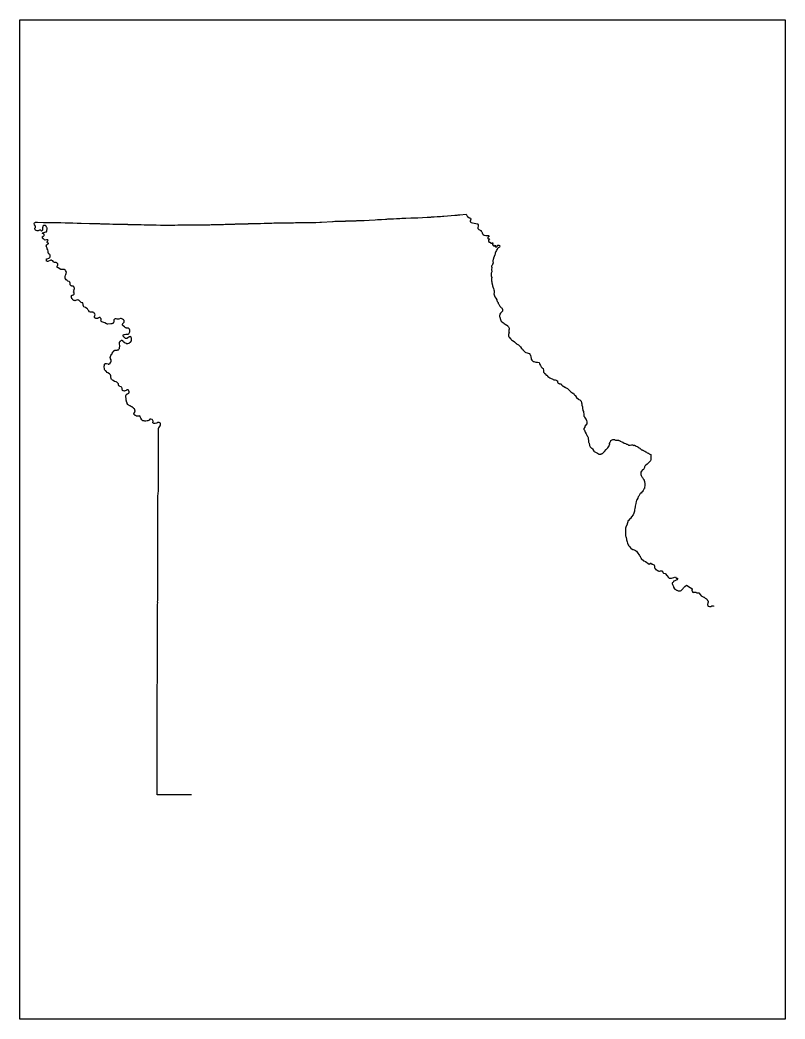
# Model space of a CAD drawing. Extents: x 0.1 to 8.3, y 0.1 to 10.8.
import ezdxf

# ---------------------------------------------------------------- set-up
doc = ezdxf.new("R2010")
doc.units = 0
doc.header["$MEASUREMENT"] = 0
doc.layers.add('STATE', color=7, linetype='CONTINUOUS')

# ---------------------------------------------------------------- blocks, each defined once
blk = doc.blocks.new('BLOCK_2')
at = {"layer": 'STATE'}
blk.add_lwpolyline([(0.093, 0.099), (0.093, 10.83), (8.312, 10.83), (8.312, 0.099), (0.093, 0.099)], dxfattribs=at)
at = {"layer": 'STATE', "color": 2}
for points in [[(0.26, 8.66), (0.28, 8.66), (0.347, 8.656), (0.387, 8.656), (0.397, 8.656), (0.4, 8.656), (0.403, 8.656), (0.437, 8.656), (0.477, 8.653), (0.5, 8.653), (0.51, 8.653), (0.523, 8.653), (0.533, 8.653), (0.577, 8.65), (0.597, 8.65), (0.643, 8.65), (0.66, 8.65), (0.707, 8.646), (0.727, 8.646), (0.75, 8.646), (0.84, 8.643), (0.847, 8.643), (0.873, 8.643), (0.883, 8.643), (0.887, 8.643), (0.893, 8.643), (0.903, 8.643), (0.946, 8.643), (0.96, 8.64), (0.97, 8.64), (0.996, 8.64), (1.006, 8.64), (1.01, 8.64), (1.013, 8.64), (1.023, 8.64), (1.043, 8.64), (1.056, 8.64), (1.09, 8.636), (1.1, 8.636), (1.106, 8.636), (1.11, 8.636), (1.146, 8.636), (1.156, 8.636), (1.173, 8.636), (1.186, 8.636), (1.233, 8.636), (1.25, 8.636), (1.253, 8.633), (1.34, 8.633), (1.343, 8.633), (1.353, 8.633), (1.363, 8.633), (1.366, 8.633), (1.396, 8.633), (1.426, 8.63), (1.46, 8.63), (1.463, 8.63), (1.483, 8.63), (1.49, 8.63), (1.493, 8.63), (1.5, 8.63), (1.556, 8.63), (1.603, 8.626), (1.61, 8.626), (1.656, 8.626), (1.66, 8.626), (1.663, 8.626), (1.666, 8.626), (1.67, 8.626), (1.723, 8.626), (1.743, 8.626), (1.753, 8.626), (1.756, 8.626), (1.79, 8.63), (1.82, 8.63), (1.836, 8.63), (1.873, 8.63), (1.886, 8.63), (1.896, 8.63), (1.91, 8.63), (1.926, 8.63), (1.946, 8.63), (1.953, 8.63), (2.003, 8.63), (2.013, 8.63), (2.016, 8.63), (2.02, 8.63), (2.023, 8.63), (2.133, 8.63), (2.146, 8.633), (2.18, 8.633), (2.19, 8.633), (2.243, 8.633), (2.266, 8.633), (2.28, 8.633), (2.296, 8.636), (2.31, 8.636), (2.323, 8.636), (2.353, 8.636), (2.356, 8.636), (2.383, 8.636), (2.396, 8.636), (2.4, 8.636), (2.41, 8.64), (2.45, 8.64), (2.466, 8.64), (2.49, 8.64), (2.493, 8.64), (2.526, 8.64), (2.543, 8.64), (2.546, 8.643), (2.57, 8.643), (2.573, 8.643), (2.576, 8.643), (2.583, 8.643), (2.593, 8.643), (2.6, 8.643), (2.636, 8.643), (2.653, 8.643), (2.66, 8.643), (2.663, 8.643), (2.67, 8.643), (2.673, 8.643), (2.676, 8.643), (2.716, 8.646), (2.743, 8.646), (2.779, 8.646), (2.783, 8.646), (2.786, 8.646), (2.789, 8.646), (2.793, 8.646), (2.799, 8.646), (2.819, 8.65), (2.823, 8.65), (2.826, 8.65), (2.829, 8.65), (2.833, 8.65), (2.839, 8.65), (2.869, 8.65), (2.893, 8.65), (2.896, 8.65), (2.923, 8.65), (2.999, 8.65), (3.033, 8.65), (3.053, 8.653), (3.066, 8.653), (3.129, 8.653), (3.186, 8.653), (3.196, 8.656), (3.273, 8.656), (3.316, 8.66), (3.326, 8.66), (3.333, 8.66), (3.449, 8.666), (3.456, 8.666), (3.476, 8.67), (3.479, 8.67), (3.493, 8.67), (3.496, 8.67), (3.539, 8.67), (3.556, 8.67), (3.566, 8.67), (3.583, 8.67), (3.586, 8.67), (3.589, 8.67), (3.593, 8.673), (3.619, 8.673), (3.626, 8.673), (3.706, 8.673), (3.713, 8.676), (3.719, 8.676), (3.726, 8.676), (3.756, 8.676), (3.786, 8.676), (3.789, 8.676), (3.843, 8.68), (3.909, 8.683), (3.933, 8.686), (3.976, 8.686), (4.019, 8.69), (4.023, 8.69), (4.033, 8.69), (4.046, 8.693), (4.056, 8.693), (4.086, 8.693), (4.106, 8.693), (4.139, 8.696), (4.173, 8.696), (4.196, 8.7), (4.233, 8.7), (4.239, 8.7), (4.293, 8.703), (4.303, 8.703), (4.326, 8.706), (4.343, 8.706), (4.349, 8.706), (4.369, 8.706), (4.466, 8.713), (4.469, 8.713), (4.479, 8.713), (4.496, 8.713), (4.499, 8.713), (4.503, 8.713), (4.506, 8.713), (4.513, 8.716), (4.543, 8.716), (4.576, 8.72), (4.609, 8.72), (4.632, 8.723), (4.636, 8.723), (4.639, 8.723), (4.646, 8.723), (4.726, 8.73), (4.766, 8.733), (4.776, 8.733), (4.789, 8.733), (4.802, 8.736), (4.809, 8.736), (4.819, 8.736), (4.886, 8.743), (4.896, 8.723), (4.899, 8.72), (4.906, 8.716), (4.922, 8.706), (4.932, 8.7), (4.936, 8.693), (4.936, 8.69), (4.929, 8.67), (4.929, 8.666), (4.932, 8.663), (4.932, 8.66), (4.936, 8.66), (4.942, 8.653), (4.956, 8.65), (4.972, 8.646), (4.992, 8.643), (5.006, 8.64), (5.009, 8.64), (5.012, 8.64), (5.012, 8.636), (5.016, 8.633), (5.016, 8.626), (5.016, 8.616), (5.012, 8.6), (5.012, 8.596), (5.012, 8.59), (5.016, 8.586), (5.019, 8.583), (5.022, 8.58), (5.029, 8.576), (5.036, 8.573), (5.039, 8.57), (5.046, 8.57), (5.049, 8.563), (5.056, 8.556), (5.059, 8.546), (5.059, 8.54), (5.062, 8.536), (5.062, 8.533), (5.069, 8.526), (5.079, 8.52), (5.082, 8.52), (5.096, 8.516), (5.106, 8.516), (5.116, 8.516), (5.119, 8.516), (5.122, 8.516), (5.126, 8.516), (5.129, 8.513), (5.129, 8.506), (5.129, 8.503), (5.129, 8.5), (5.126, 8.5), (5.119, 8.493), (5.119, 8.49), (5.119, 8.486), (5.119, 8.483), (5.122, 8.48), (5.129, 8.48), (5.132, 8.48), (5.136, 8.476), (5.132, 8.47), (5.126, 8.46), (5.126, 8.453), (5.129, 8.45), (5.129, 8.443), (5.132, 8.443), (5.136, 8.443), (5.142, 8.443), (5.149, 8.44), (5.149, 8.436), (5.152, 8.433), (5.156, 8.433), (5.162, 8.433), (5.166, 8.433), (5.169, 8.436), (5.172, 8.436), (5.172, 8.433), (5.172, 8.43), (5.169, 8.423), (5.169, 8.42), (5.176, 8.406), (5.179, 8.403), (5.182, 8.403), (5.186, 8.403), (5.192, 8.403), (5.199, 8.41), (5.199, 8.403), (5.199, 8.4), (5.199, 8.396), (5.202, 8.393), (5.212, 8.393), (5.216, 8.393), (5.216, 8.396), (5.219, 8.4), (5.226, 8.41), (5.229, 8.41), (5.232, 8.41), (5.236, 8.41), (5.246, 8.406), (5.249, 8.403), (5.252, 8.4), (5.249, 8.396), (5.246, 8.39), (5.242, 8.386), (5.236, 8.386), (5.229, 8.383), (5.222, 8.376), (5.222, 8.373), (5.222, 8.37), (5.219, 8.363), (5.216, 8.363), (5.212, 8.353), (5.206, 8.343), (5.202, 8.333), (5.199, 8.333), (5.199, 8.33), (5.199, 8.313), (5.196, 8.306), (5.179, 8.27), (5.179, 8.263), (5.176, 8.26), (5.176, 8.256), (5.176, 8.253), (5.172, 8.246), (5.172, 8.243), (5.172, 8.233), (5.176, 8.226), (5.176, 8.223), (5.176, 8.22), (5.169, 8.203), (5.169, 8.2), (5.166, 8.196), (5.162, 8.193), (5.159, 8.186), (5.159, 8.183), (5.159, 8.18), (5.162, 8.176), (5.162, 8.166), (5.159, 8.153), (5.159, 8.143), (5.162, 8.136), (5.162, 8.13), (5.162, 8.126), (5.162, 8.123), (5.159, 8.116), (5.156, 8.11), (5.156, 8.1), (5.156, 8.096), (5.156, 8.083), (5.162, 8.063), (5.159, 8.053), (5.159, 8.05), (5.159, 8.043), (5.159, 8.04), (5.159, 8.033), (5.159, 8.03), (5.159, 8.026), (5.159, 8.023), (5.159, 8.02), (5.162, 8.02), (5.162, 8.01), (5.162, 8.006), (5.166, 7.996), (5.166, 7.99), (5.169, 7.986), (5.169, 7.983), (5.169, 7.976), (5.172, 7.963), (5.179, 7.946), (5.182, 7.933), (5.186, 7.92), (5.189, 7.913), (5.186, 7.906), (5.182, 7.883), (5.186, 7.88), (5.186, 7.876), (5.192, 7.866), (5.192, 7.863), (5.196, 7.856), (5.206, 7.843), (5.216, 7.823), (5.216, 7.816), (5.219, 7.81), (5.219, 7.806), (5.222, 7.803), (5.226, 7.8), (5.229, 7.796), (5.232, 7.786), (5.239, 7.776), (5.242, 7.77), (5.249, 7.756), (5.252, 7.753), (5.256, 7.75), (5.256, 7.746), (5.262, 7.743), (5.266, 7.74), (5.269, 7.736), (5.269, 7.733), (5.272, 7.73), (5.272, 7.726), (5.276, 7.723), (5.276, 7.716), (5.276, 7.713), (5.276, 7.706), (5.276, 7.703), (5.272, 7.7), (5.266, 7.693), (5.256, 7.68), (5.249, 7.67), (5.246, 7.653), (5.246, 7.646), (5.249, 7.636), (5.256, 7.613), (5.259, 7.603), (5.259, 7.6), (5.262, 7.596), (5.266, 7.59), (5.269, 7.586), (5.286, 7.576), (5.296, 7.57), (5.306, 7.563), (5.322, 7.553), (5.329, 7.55), (5.332, 7.546), (5.342, 7.533), (5.349, 7.52), (5.349, 7.513), (5.349, 7.51), (5.349, 7.506), (5.346, 7.5), (5.346, 7.493), (5.346, 7.49), (5.346, 7.48), (5.349, 7.47), (5.346, 7.466), (5.346, 7.463), (5.342, 7.45), (5.342, 7.43), (5.346, 7.43), (5.346, 7.426), (5.352, 7.42), (5.359, 7.41), (5.362, 7.41), (5.362, 7.406), (5.366, 7.406), (5.369, 7.4), (5.372, 7.396), (5.386, 7.386), (5.389, 7.383), (5.392, 7.383), (5.406, 7.373), (5.419, 7.36), (5.422, 7.36), (5.422, 7.356), (5.426, 7.353), (5.436, 7.346), (5.449, 7.34), (5.456, 7.333), (5.469, 7.32), (5.476, 7.31), (5.479, 7.306), (5.489, 7.296), (5.492, 7.293), (5.496, 7.29), (5.496, 7.286), (5.499, 7.283), (5.512, 7.27), (5.519, 7.263), (5.529, 7.26), (5.566, 7.246), (5.569, 7.243), (5.572, 7.236), (5.579, 7.23), (5.579, 7.226), (5.582, 7.213), (5.586, 7.193), (5.586, 7.186), (5.592, 7.176), (5.599, 7.17), (5.606, 7.163), (5.609, 7.16), (5.612, 7.16), (5.636, 7.153), (5.649, 7.153), (5.652, 7.153), (5.669, 7.15), (5.676, 7.136), (5.686, 7.12), (5.692, 7.103), (5.699, 7.096), (5.702, 7.093), (5.712, 7.086), (5.716, 7.066), (5.716, 7.056), (5.719, 7.05), (5.719, 7.046), (5.726, 7.04), (5.726, 7.036), (5.729, 7.036), (5.729, 7.033), (5.732, 7.033), (5.736, 7.03), (5.746, 7.016), (5.749, 7.013), (5.752, 7.013), (5.756, 7.01), (5.759, 7.006), (5.762, 7.003), (5.776, 6.993), (5.786, 6.986), (5.799, 6.98), (5.812, 6.976), (5.819, 6.973), (5.822, 6.97), (5.829, 6.966), (5.832, 6.966), (5.842, 6.963), (5.852, 6.96), (5.859, 6.956), (5.862, 6.956), (5.862, 6.953), (5.866, 6.953), (5.866, 6.95), (5.866, 6.946), (5.869, 6.946), (5.869, 6.94), (5.869, 6.936), (5.872, 6.936), (5.876, 6.93), (5.882, 6.926), (5.886, 6.926), (5.889, 6.923), (5.892, 6.923), (5.896, 6.923), (5.902, 6.923), (5.906, 6.92), (5.909, 6.916), (5.909, 6.913), (5.912, 6.91), (5.919, 6.903), (5.919, 6.9), (5.922, 6.9), (5.929, 6.896), (5.932, 6.896), (5.946, 6.886), (5.949, 6.886), (5.959, 6.88), (5.976, 6.87), (5.982, 6.866), (5.982, 6.863), (6.006, 6.84), (6.012, 6.836), (6.032, 6.823), (6.039, 6.82), (6.042, 6.816), (6.042, 6.81), (6.052, 6.803), (6.062, 6.796), (6.062, 6.793), (6.072, 6.776), (6.092, 6.756), (6.096, 6.753), (6.106, 6.75), (6.112, 6.746), (6.116, 6.743), (6.122, 6.736), (6.126, 6.716), (6.129, 6.706), (6.129, 6.703), (6.129, 6.696), (6.129, 6.693), (6.132, 6.683), (6.136, 6.68), (6.136, 6.673), (6.136, 6.67), (6.136, 6.663), (6.136, 6.66), (6.136, 6.653), (6.139, 6.646), (6.139, 6.643), (6.139, 6.636), (6.146, 6.623), (6.146, 6.62), (6.149, 6.593), (6.149, 6.586), (6.152, 6.573), (6.156, 6.566), (6.159, 6.563), (6.166, 6.553), (6.172, 6.543), (6.176, 6.54), (6.176, 6.536), (6.179, 6.533), (6.179, 6.53), (6.182, 6.51), (6.182, 6.496), (6.182, 6.493), (6.162, 6.466), (6.162, 6.463), (6.162, 6.456), (6.149, 6.443), (6.149, 6.44), (6.149, 6.436), (6.152, 6.43), (6.156, 6.423), (6.166, 6.403), (6.176, 6.383), (6.179, 6.376), (6.182, 6.37), (6.182, 6.366), (6.186, 6.363), (6.186, 6.36), (6.189, 6.36), (6.189, 6.356), (6.192, 6.353), (6.196, 6.346), (6.196, 6.336), (6.199, 6.31), (6.199, 6.306), (6.199, 6.303), (6.199, 6.3), (6.202, 6.296), (6.206, 6.29), (6.209, 6.283), (6.212, 6.26), (6.216, 6.253), (6.219, 6.246), (6.222, 6.24), (6.229, 6.233), (6.236, 6.23), (6.246, 6.223), (6.249, 6.216), (6.259, 6.2), (6.262, 6.196), (6.299, 6.176), (6.309, 6.17), (6.312, 6.166), (6.316, 6.166), (6.322, 6.166), (6.332, 6.166), (6.336, 6.17), (6.339, 6.17), (6.346, 6.17), (6.346, 6.173), (6.355, 6.176), (6.359, 6.18), (6.372, 6.196), (6.389, 6.216), (6.399, 6.223), (6.409, 6.233), (6.422, 6.256), (6.425, 6.27), (6.429, 6.27), (6.429, 6.273), (6.425, 6.276), (6.425, 6.28), (6.425, 6.283), (6.425, 6.286), (6.429, 6.286), (6.429, 6.29), (6.432, 6.296), (6.439, 6.31), (6.442, 6.313), (6.449, 6.316), (6.462, 6.323), (6.475, 6.323), (6.479, 6.323), (6.482, 6.32), (6.492, 6.316), (6.495, 6.316), (6.509, 6.316), (6.515, 6.316), (6.522, 6.316), (6.525, 6.313), (6.529, 6.313), (6.539, 6.31), (6.542, 6.31), (6.542, 6.306), (6.559, 6.3), (6.565, 6.296), (6.569, 6.296), (6.585, 6.286), (6.602, 6.28), (6.602, 6.276), (6.605, 6.276), (6.609, 6.273), (6.612, 6.273), (6.615, 6.273), (6.622, 6.27), (6.632, 6.263), (6.635, 6.263), (6.645, 6.263), (6.649, 6.263), (6.662, 6.266), (6.669, 6.266), (6.672, 6.266), (6.679, 6.263), (6.685, 6.26), (6.692, 6.263), (6.695, 6.263), (6.702, 6.26), (6.712, 6.253), (6.725, 6.25), (6.729, 6.246), (6.732, 6.246), (6.735, 6.243), (6.745, 6.236), (6.745, 6.233), (6.752, 6.23), (6.752, 6.226), (6.759, 6.223), (6.765, 6.216), (6.769, 6.213), (6.772, 6.213), (6.775, 6.213), (6.779, 6.213), (6.782, 6.21), (6.785, 6.21), (6.792, 6.206), (6.795, 6.203), (6.802, 6.2), (6.805, 6.2), (6.815, 6.19), (6.822, 6.186), (6.829, 6.183), (6.832, 6.18), (6.842, 6.176), (6.845, 6.176), (6.852, 6.17), (6.859, 6.166), (6.869, 6.163), (6.872, 6.156), (6.872, 6.153), (6.872, 6.146), (6.872, 6.14), (6.869, 6.11), (6.865, 6.096), (6.859, 6.086), (6.832, 6.059), (6.812, 6.043), (6.805, 6.036), (6.802, 6.029), (6.802, 6.026), (6.802, 6.023), (6.799, 6.016), (6.792, 6.003), (6.782, 5.999), (6.769, 5.983), (6.762, 5.973), (6.762, 5.966), (6.762, 5.959), (6.762, 5.949), (6.765, 5.936), (6.775, 5.923), (6.779, 5.916), (6.782, 5.916), (6.789, 5.903), (6.792, 5.899), (6.795, 5.896), (6.795, 5.893), (6.799, 5.883), (6.802, 5.873), (6.805, 5.849), (6.805, 5.846), (6.805, 5.836), (6.805, 5.826), (6.802, 5.813), (6.802, 5.799), (6.799, 5.799), (6.799, 5.796), (6.792, 5.783), (6.789, 5.776), (6.782, 5.766), (6.775, 5.763), (6.775, 5.759), (6.772, 5.759), (6.765, 5.749), (6.762, 5.746), (6.759, 5.746), (6.755, 5.743), (6.742, 5.716), (6.739, 5.713), (6.735, 5.709), (6.735, 5.706), (6.729, 5.696), (6.729, 5.693), (6.719, 5.676), (6.715, 5.673), (6.712, 5.659), (6.709, 5.636), (6.705, 5.623), (6.702, 5.606), (6.702, 5.596), (6.702, 5.593), (6.699, 5.586), (6.695, 5.566), (6.695, 5.563), (6.695, 5.553), (6.692, 5.543), (6.692, 5.539), (6.689, 5.536), (6.689, 5.533), (6.682, 5.516), (6.662, 5.493), (6.652, 5.476), (6.645, 5.473), (6.629, 5.453), (6.625, 5.449), (6.625, 5.446), (6.622, 5.439), (6.615, 5.419), (6.615, 5.413), (6.602, 5.383), (6.599, 5.373), (6.599, 5.356), (6.599, 5.329), (6.599, 5.313), (6.599, 5.309), (6.599, 5.306), (6.599, 5.303), (6.599, 5.299), (6.599, 5.296), (6.599, 5.293), (6.599, 5.289), (6.602, 5.283), (6.602, 5.279), (6.602, 5.276), (6.602, 5.273), (6.605, 5.273), (6.605, 5.266), (6.609, 5.259), (6.609, 5.256), (6.609, 5.249), (6.609, 5.246), (6.615, 5.226), (6.619, 5.209), (6.625, 5.199), (6.625, 5.196), (6.629, 5.193), (6.632, 5.186), (6.642, 5.173), (6.652, 5.159), (6.655, 5.156), (6.669, 5.146), (6.675, 5.143), (6.682, 5.143), (6.692, 5.139), (6.705, 5.133), (6.715, 5.123), (6.725, 5.113), (6.749, 5.076), (6.752, 5.069), (6.755, 5.069), (6.755, 5.066), (6.759, 5.059), (6.762, 5.056), (6.765, 5.046), (6.795, 5.019), (6.812, 5.013), (6.852, 4.986), (6.862, 4.993), (6.865, 4.996), (6.869, 4.996), (6.885, 4.986), (6.889, 4.986), (6.902, 4.976), (6.905, 4.976), (6.905, 4.973), (6.909, 4.966), (6.909, 4.959), (6.909, 4.949), (6.909, 4.946), (6.912, 4.943), (6.915, 4.939), (6.922, 4.933), (6.922, 4.929), (6.925, 4.929), (6.925, 4.926), (6.929, 4.926), (6.949, 4.913), (6.952, 4.913), (6.955, 4.909), (6.959, 4.909), (6.965, 4.909), (6.975, 4.913), (6.985, 4.913), (6.992, 4.913), (6.992, 4.909), (6.995, 4.909), (6.995, 4.906), (6.999, 4.899), (6.999, 4.896), (7.002, 4.893), (7.005, 4.889), (7.009, 4.889), (7.025, 4.883), (7.045, 4.859), (7.055, 4.846), (7.065, 4.839), (7.069, 4.836), (7.082, 4.836), (7.085, 4.836), (7.092, 4.836), (7.119, 4.843), (7.135, 4.849), (7.139, 4.843), (7.142, 4.836), (7.142, 4.833), (7.145, 4.833), (7.155, 4.836), (7.155, 4.829), (7.155, 4.826), (7.149, 4.816), (7.142, 4.813), (7.129, 4.806), (7.115, 4.803), (7.112, 4.796), (7.105, 4.789), (7.099, 4.783), (7.099, 4.773), (7.099, 4.769), (7.102, 4.769), (7.102, 4.766), (7.115, 4.743), (7.115, 4.739), (7.125, 4.719), (7.129, 4.719), (7.129, 4.716), (7.132, 4.716), (7.135, 4.713), (7.142, 4.709), (7.145, 4.706), (7.149, 4.706), (7.165, 4.699), (7.175, 4.699), (7.189, 4.699), (7.195, 4.703), (7.212, 4.716), (7.219, 4.723), (7.222, 4.729), (7.229, 4.739), (7.235, 4.743), (7.249, 4.756), (7.255, 4.759), (7.259, 4.756), (7.265, 4.753), (7.292, 4.733), (7.305, 4.726), (7.312, 4.726), (7.312, 4.723), (7.315, 4.713), (7.312, 4.713), (7.312, 4.709), (7.312, 4.706), (7.315, 4.693), (7.319, 4.689), (7.329, 4.679), (7.335, 4.686), (7.335, 4.683), (7.342, 4.683), (7.355, 4.683), (7.359, 4.679), (7.365, 4.676), (7.369, 4.676), (7.372, 4.676), (7.385, 4.676), (7.389, 4.673), (7.395, 4.663), (7.399, 4.659), (7.412, 4.646), (7.432, 4.633), (7.439, 4.629), (7.442, 4.629), (7.452, 4.623), (7.455, 4.619), (7.462, 4.616), (7.465, 4.616), (7.465, 4.613), (7.472, 4.609), (7.479, 4.596), (7.482, 4.593), (7.485, 4.589), (7.485, 4.586), (7.485, 4.583), (7.485, 4.579), (7.485, 4.576), (7.485, 4.573), (7.482, 4.569), (7.482, 4.563), (7.479, 4.556), (7.479, 4.549), (7.482, 4.539), (7.482, 4.536), (7.485, 4.533), (7.489, 4.533), (7.502, 4.529), (7.505, 4.529), (7.519, 4.529), (7.525, 4.536), (7.532, 4.536), (7.539, 4.536), (7.542, 4.536), (7.542, 4.529)], [(1.936, 2.506), (1.916, 2.506), (1.903, 2.506), (1.896, 2.506), (1.876, 2.506), (1.85, 2.506), (1.846, 2.506), (1.843, 2.506), (1.82, 2.506), (1.813, 2.506), (1.81, 2.506), (1.773, 2.506), (1.766, 2.506), (1.763, 2.506), (1.74, 2.506), (1.733, 2.506), (1.686, 2.506), (1.68, 2.506), (1.643, 2.506), (1.636, 2.506), (1.596, 2.506), (1.566, 2.506), (1.566, 2.529), (1.566, 2.532), (1.566, 2.556), (1.566, 2.559), (1.566, 2.562), (1.566, 2.579), (1.566, 2.586), (1.566, 2.609), (1.566, 2.622), (1.566, 2.652), (1.566, 2.656), (1.566, 2.666), (1.566, 2.676), (1.566, 2.692), (1.566, 2.696), (1.566, 2.736), (1.566, 2.742), (1.566, 2.759), (1.566, 2.762), (1.566, 2.809), (1.566, 2.819), (1.566, 2.893), (1.566, 2.906), (1.566, 2.916), (1.566, 2.943), (1.566, 2.989), (1.566, 2.996), (1.566, 3.003), (1.566, 3.009), (1.566, 3.023), (1.566, 3.029), (1.566, 3.033), (1.566, 3.063), (1.566, 3.079), (1.566, 3.103), (1.566, 3.126), (1.566, 3.139), (1.566, 3.146), (1.566, 3.153), (1.566, 3.166), (1.566, 3.179), (1.566, 3.183), (1.566, 3.249), (1.566, 3.253), (1.566, 3.256), (1.566, 3.266), (1.566, 3.273), (1.566, 3.279), (1.566, 3.309), (1.566, 3.319), (1.566, 3.343), (1.566, 3.349), (1.566, 3.353), (1.566, 3.363), (1.566, 3.373), (1.566, 3.376), (1.566, 3.386), (1.566, 3.389), (1.566, 3.393), (1.566, 3.399), (1.566, 3.403), (1.566, 3.413), (1.566, 3.416), (1.566, 3.429), (1.566, 3.436), (1.566, 3.453), (1.566, 3.456), (1.566, 3.486), (1.566, 3.499), (1.566, 3.519), (1.566, 3.529), (1.566, 3.543), (1.566, 3.549), (1.566, 3.569), (1.566, 3.603), (1.566, 3.616), (1.566, 3.619), (1.566, 3.653), (1.57, 3.746), (1.57, 3.766), (1.57, 3.806), (1.57, 3.809), (1.57, 3.833), (1.57, 3.853), (1.57, 3.876), (1.57, 3.899), (1.57, 3.919), (1.57, 3.943), (1.57, 3.949), (1.57, 3.956), (1.57, 3.963), (1.57, 3.976), (1.57, 3.986), (1.57, 4.019), (1.57, 4.043), (1.57, 4.053), (1.57, 4.063), (1.57, 4.089), (1.57, 4.096), (1.57, 4.099), (1.57, 4.106), (1.57, 4.109), (1.57, 4.116), (1.57, 4.119), (1.57, 4.176), (1.57, 4.216), (1.57, 4.226), (1.57, 4.239), (1.57, 4.269), (1.57, 4.283), (1.57, 4.289), (1.57, 4.293), (1.57, 4.296), (1.57, 4.343), (1.57, 4.356), (1.57, 4.403), (1.57, 4.409), (1.57, 4.419), (1.57, 4.426), (1.57, 4.489), (1.57, 4.516), (1.57, 4.526), (1.57, 4.529), (1.57, 4.539), (1.57, 4.549), (1.57, 4.556), (1.573, 4.569), (1.57, 4.579), (1.573, 4.593), (1.573, 4.613), (1.573, 4.619), (1.573, 4.636), (1.573, 4.663), (1.573, 4.666), (1.573, 4.673), (1.573, 4.676), (1.573, 4.679), (1.573, 4.686), (1.573, 4.689), (1.573, 4.719), (1.573, 4.729), (1.573, 4.743), (1.573, 4.749), (1.573, 4.816), (1.573, 4.853), (1.573, 4.859), (1.573, 4.863), (1.573, 4.939), (1.573, 4.949), (1.573, 4.966), (1.573, 4.986), (1.573, 5.003), (1.576, 5.013), (1.576, 5.016), (1.576, 5.049), (1.576, 5.063), (1.576, 5.069), (1.576, 5.089), (1.576, 5.093), (1.576, 5.103), (1.576, 5.119), (1.576, 5.169), (1.576, 5.173), (1.576, 5.196), (1.576, 5.199), (1.576, 5.216), (1.576, 5.233), (1.576, 5.236), (1.576, 5.243), (1.576, 5.249), (1.576, 5.266), (1.576, 5.279), (1.576, 5.309), (1.576, 5.316), (1.576, 5.346), (1.576, 5.353), (1.576, 5.363), (1.576, 5.369), (1.576, 5.373), (1.576, 5.389), (1.576, 5.476), (1.576, 5.479), (1.576, 5.489), (1.576, 5.499), (1.576, 5.543), (1.576, 5.586), (1.576, 5.589), (1.576, 5.613), (1.576, 5.629), (1.576, 5.633), (1.576, 5.673), (1.576, 5.676), (1.576, 5.696), (1.576, 5.703), (1.576, 5.716), (1.58, 5.773), (1.58, 5.779), (1.58, 5.783), (1.58, 5.813), (1.58, 5.863), (1.58, 5.869), (1.58, 5.873), (1.58, 5.876), (1.58, 5.879), (1.58, 5.906), (1.583, 5.936), (1.583, 5.949), (1.583, 5.979), (1.583, 6.003), (1.583, 6.006), (1.583, 6.013), (1.583, 6.036), (1.583, 6.039), (1.583, 6.046), (1.583, 6.056), (1.583, 6.066), (1.583, 6.069), (1.583, 6.089), (1.583, 6.103), (1.583, 6.106), (1.583, 6.123), (1.583, 6.13), (1.583, 6.133), (1.583, 6.146), (1.583, 6.16), (1.583, 6.17), (1.583, 6.176), (1.583, 6.18), (1.583, 6.19), (1.583, 6.2), (1.583, 6.213), (1.583, 6.216), (1.583, 6.22), (1.583, 6.223), (1.583, 6.226), (1.583, 6.24), (1.583, 6.243), (1.583, 6.246), (1.583, 6.253), (1.583, 6.256), (1.583, 6.266), (1.583, 6.276), (1.583, 6.283), (1.583, 6.286), (1.583, 6.293), (1.583, 6.296), (1.583, 6.306), (1.583, 6.31), (1.583, 6.316), (1.583, 6.32), (1.583, 6.326), (1.583, 6.33), (1.583, 6.333), (1.583, 6.336), (1.583, 6.34), (1.583, 6.346), (1.583, 6.35), (1.583, 6.353), (1.583, 6.356), (1.583, 6.36), (1.583, 6.363), (1.583, 6.373), (1.583, 6.39), (1.583, 6.4), (1.583, 6.436), (1.583, 6.446), (1.586, 6.45), (1.593, 6.46), (1.6, 6.47), (1.603, 6.476), (1.603, 6.5), (1.596, 6.503), (1.59, 6.506), (1.583, 6.506), (1.573, 6.506), (1.563, 6.5), (1.546, 6.496), (1.533, 6.496), (1.52, 6.503), (1.523, 6.52), (1.516, 6.536), (1.513, 6.54), (1.5, 6.543), (1.49, 6.543), (1.48, 6.533), (1.466, 6.526), (1.46, 6.523), (1.446, 6.52), (1.433, 6.52), (1.426, 6.523), (1.413, 6.526), (1.403, 6.536), (1.393, 6.553), (1.386, 6.566), (1.383, 6.573), (1.38, 6.576), (1.376, 6.576), (1.373, 6.58), (1.373, 6.576), (1.366, 6.576), (1.36, 6.576), (1.356, 6.576), (1.346, 6.576), (1.333, 6.58), (1.33, 6.583), (1.323, 6.59), (1.32, 6.593), (1.316, 6.596), (1.316, 6.6), (1.316, 6.603), (1.32, 6.606), (1.326, 6.616), (1.326, 6.62), (1.326, 6.623), (1.33, 6.623), (1.33, 6.63), (1.326, 6.636), (1.326, 6.64), (1.326, 6.643), (1.323, 6.653), (1.32, 6.653), (1.316, 6.656), (1.316, 6.66), (1.313, 6.66), (1.31, 6.663), (1.306, 6.666), (1.303, 6.67), (1.3, 6.673), (1.293, 6.676), (1.28, 6.683), (1.276, 6.686), (1.273, 6.686), (1.266, 6.69), (1.263, 6.693), (1.256, 6.696), (1.253, 6.7), (1.246, 6.71), (1.243, 6.716), (1.243, 6.72), (1.24, 6.72), (1.24, 6.723), (1.24, 6.726), (1.236, 6.73), (1.236, 6.733), (1.236, 6.736), (1.236, 6.74), (1.233, 6.743), (1.233, 6.75), (1.233, 6.753), (1.233, 6.763), (1.23, 6.783), (1.23, 6.79), (1.23, 6.793), (1.23, 6.796), (1.233, 6.8), (1.233, 6.803), (1.24, 6.81), (1.243, 6.813), (1.246, 6.813), (1.253, 6.813), (1.26, 6.82), (1.263, 6.823), (1.266, 6.83), (1.266, 6.836), (1.266, 6.84), (1.266, 6.843), (1.263, 6.843), (1.26, 6.853), (1.256, 6.856), (1.253, 6.856), (1.25, 6.856), (1.25, 6.86), (1.246, 6.856), (1.24, 6.856), (1.233, 6.85), (1.223, 6.846), (1.22, 6.846), (1.216, 6.843), (1.206, 6.846), (1.203, 6.846), (1.2, 6.846), (1.2, 6.85), (1.196, 6.85), (1.193, 6.853), (1.19, 6.86), (1.19, 6.863), (1.19, 6.866), (1.19, 6.876), (1.186, 6.88), (1.183, 6.886), (1.18, 6.89), (1.166, 6.893), (1.166, 6.896), (1.163, 6.896), (1.156, 6.9), (1.153, 6.906), (1.153, 6.91), (1.15, 6.923), (1.146, 6.93), (1.136, 6.936), (1.133, 6.94), (1.126, 6.943), (1.11, 6.946), (1.093, 6.956), (1.086, 6.96), (1.083, 6.963), (1.083, 6.966), (1.08, 6.97), (1.076, 6.97), (1.073, 6.976), (1.073, 6.983), (1.07, 6.99), (1.07, 7.01), (1.066, 7.016), (1.066, 7.02), (1.06, 7.026), (1.056, 7.03), (1.036, 7.04), (1.03, 7.043), (1.02, 7.056), (1.016, 7.06), (1.013, 7.063), (1.006, 7.07), (1.003, 7.076), (1, 7.083), (1, 7.086), (0.996, 7.1), (0.996, 7.103), (0.996, 7.106), (0.996, 7.11), (1, 7.123), (1, 7.126), (1.003, 7.13), (1.003, 7.133), (1.006, 7.133), (1.006, 7.136), (1.01, 7.136), (1.01, 7.14), (1.013, 7.14), (1.016, 7.14), (1.023, 7.14), (1.04, 7.136), (1.04, 7.133), (1.043, 7.133), (1.046, 7.133), (1.05, 7.133), (1.05, 7.136), (1.053, 7.136), (1.06, 7.14), (1.063, 7.14), (1.063, 7.143), (1.07, 7.153), (1.073, 7.163), (1.073, 7.17), (1.073, 7.173), (1.073, 7.18), (1.066, 7.19), (1.066, 7.196), (1.063, 7.2), (1.063, 7.203), (1.063, 7.206), (1.066, 7.216), (1.07, 7.226), (1.076, 7.236), (1.083, 7.243), (1.083, 7.25), (1.096, 7.266), (1.1, 7.273), (1.103, 7.276), (1.106, 7.28), (1.11, 7.28), (1.113, 7.283), (1.116, 7.283), (1.12, 7.283), (1.123, 7.283), (1.126, 7.283), (1.13, 7.283), (1.136, 7.283), (1.14, 7.286), (1.143, 7.286), (1.146, 7.286), (1.15, 7.286), (1.156, 7.293), (1.163, 7.3), (1.163, 7.303), (1.163, 7.31), (1.166, 7.326), (1.166, 7.33), (1.163, 7.353), (1.163, 7.356), (1.163, 7.36), (1.163, 7.363), (1.163, 7.366), (1.163, 7.37), (1.166, 7.373), (1.17, 7.376), (1.17, 7.38), (1.176, 7.383), (1.18, 7.39), (1.183, 7.39), (1.186, 7.39), (1.19, 7.386), (1.193, 7.386), (1.2, 7.383), (1.2, 7.38), (1.21, 7.373), (1.213, 7.37), (1.223, 7.363), (1.233, 7.36), (1.233, 7.356), (1.236, 7.356), (1.243, 7.356), (1.246, 7.356), (1.253, 7.356), (1.263, 7.36), (1.266, 7.36), (1.273, 7.366), (1.28, 7.37), (1.29, 7.383), (1.29, 7.393), (1.293, 7.4), (1.29, 7.413), (1.286, 7.42), (1.286, 7.423), (1.283, 7.426), (1.28, 7.43), (1.273, 7.426), (1.266, 7.426), (1.263, 7.423), (1.253, 7.416), (1.25, 7.413), (1.246, 7.413), (1.246, 7.41), (1.243, 7.41), (1.24, 7.41), (1.236, 7.41), (1.23, 7.41), (1.226, 7.41), (1.223, 7.413), (1.22, 7.416), (1.216, 7.416), (1.216, 7.42), (1.213, 7.423), (1.21, 7.423), (1.206, 7.43), (1.203, 7.433), (1.203, 7.436), (1.203, 7.443), (1.206, 7.45), (1.21, 7.45), (1.21, 7.453), (1.213, 7.453), (1.216, 7.453), (1.23, 7.456), (1.233, 7.456), (1.25, 7.456), (1.253, 7.456), (1.256, 7.456), (1.263, 7.46), (1.266, 7.466), (1.273, 7.48), (1.273, 7.49), (1.273, 7.5), (1.273, 7.506), (1.27, 7.506), (1.27, 7.51), (1.266, 7.513), (1.263, 7.516), (1.26, 7.52), (1.256, 7.52), (1.253, 7.52), (1.243, 7.52), (1.24, 7.52), (1.236, 7.52), (1.233, 7.52), (1.233, 7.523), (1.226, 7.523), (1.216, 7.533), (1.203, 7.543), (1.2, 7.546), (1.196, 7.556), (1.196, 7.563), (1.2, 7.566), (1.2, 7.57), (1.21, 7.58), (1.213, 7.583), (1.213, 7.59), (1.213, 7.596), (1.213, 7.6), (1.213, 7.603), (1.206, 7.61), (1.196, 7.616), (1.186, 7.62), (1.18, 7.623), (1.176, 7.623), (1.173, 7.623), (1.156, 7.616), (1.153, 7.616), (1.146, 7.616), (1.143, 7.616), (1.136, 7.616), (1.126, 7.62), (1.12, 7.62), (1.116, 7.62), (1.11, 7.616), (1.106, 7.613), (1.103, 7.61), (1.103, 7.606), (1.1, 7.606), (1.1, 7.603), (1.1, 7.6), (1.1, 7.59), (1.1, 7.586), (1.1, 7.583), (1.096, 7.576), (1.093, 7.573), (1.09, 7.57), (1.086, 7.57), (1.08, 7.566), (1.07, 7.566), (1.036, 7.563), (1.033, 7.563), (1.026, 7.566), (1.023, 7.566), (1.006, 7.576), (0.983, 7.583), (0.973, 7.586), (0.97, 7.59), (0.966, 7.593), (0.966, 7.6), (0.963, 7.606), (0.966, 7.613), (0.966, 7.62), (0.963, 7.623), (0.96, 7.626), (0.96, 7.63), (0.956, 7.63), (0.953, 7.63), (0.953, 7.633), (0.95, 7.633), (0.946, 7.633), (0.943, 7.633), (0.93, 7.626), (0.93, 7.623), (0.923, 7.623), (0.92, 7.623), (0.91, 7.623), (0.907, 7.623), (0.903, 7.623), (0.903, 7.626), (0.9, 7.626), (0.896, 7.63), (0.893, 7.633), (0.893, 7.636), (0.893, 7.64), (0.893, 7.643), (0.893, 7.646), (0.896, 7.656), (0.9, 7.663), (0.896, 7.673), (0.893, 7.68), (0.883, 7.686), (0.88, 7.69), (0.877, 7.69), (0.863, 7.69), (0.857, 7.69), (0.85, 7.69), (0.84, 7.696), (0.833, 7.706), (0.827, 7.713), (0.82, 7.726), (0.813, 7.73), (0.797, 7.74), (0.78, 7.75), (0.777, 7.756), (0.777, 7.76), (0.773, 7.763), (0.773, 7.773), (0.773, 7.776), (0.77, 7.786), (0.767, 7.793), (0.763, 7.793), (0.75, 7.796), (0.743, 7.803), (0.73, 7.816), (0.727, 7.82), (0.72, 7.82), (0.71, 7.823), (0.69, 7.816), (0.683, 7.813), (0.68, 7.816), (0.673, 7.816), (0.67, 7.82), (0.667, 7.82), (0.66, 7.823), (0.657, 7.83), (0.653, 7.833), (0.65, 7.836), (0.65, 7.84), (0.65, 7.843), (0.647, 7.846), (0.647, 7.85), (0.647, 7.856), (0.643, 7.863), (0.647, 7.866), (0.647, 7.87), (0.65, 7.87), (0.65, 7.873), (0.653, 7.873), (0.657, 7.873), (0.663, 7.876), (0.667, 7.876), (0.673, 7.883), (0.677, 7.886), (0.677, 7.893), (0.677, 7.903), (0.67, 7.906), (0.67, 7.91), (0.673, 7.913), (0.677, 7.92), (0.673, 7.923), (0.67, 7.93), (0.673, 7.933), (0.677, 7.936), (0.68, 7.943), (0.68, 7.946), (0.68, 7.95), (0.677, 7.953), (0.677, 7.956), (0.677, 7.96), (0.673, 7.963), (0.67, 7.966), (0.667, 7.97), (0.663, 7.97), (0.66, 7.97), (0.65, 7.97), (0.647, 7.973), (0.643, 7.973), (0.637, 7.98), (0.637, 7.983), (0.633, 7.986), (0.633, 7.99), (0.633, 7.993), (0.633, 8.006), (0.63, 8.01), (0.63, 8.013), (0.627, 8.016), (0.623, 8.02), (0.607, 8.026), (0.6, 8.03), (0.59, 8.04), (0.583, 8.05), (0.58, 8.053), (0.577, 8.06), (0.577, 8.063), (0.577, 8.07), (0.577, 8.073), (0.577, 8.076), (0.583, 8.09), (0.587, 8.096), (0.587, 8.1), (0.59, 8.1), (0.59, 8.103), (0.59, 8.106), (0.59, 8.11), (0.593, 8.12), (0.59, 8.123), (0.59, 8.13), (0.583, 8.14), (0.577, 8.146), (0.573, 8.15), (0.57, 8.15), (0.557, 8.15), (0.54, 8.15), (0.533, 8.15), (0.503, 8.166), (0.497, 8.17), (0.493, 8.173), (0.493, 8.18), (0.493, 8.183), (0.5, 8.2), (0.5, 8.203), (0.5, 8.206), (0.5, 8.21), (0.497, 8.213), (0.49, 8.22), (0.487, 8.223), (0.483, 8.223), (0.483, 8.226), (0.48, 8.226), (0.477, 8.226), (0.463, 8.226), (0.457, 8.23), (0.453, 8.233), (0.447, 8.243), (0.443, 8.243), (0.437, 8.246), (0.433, 8.25), (0.43, 8.25), (0.427, 8.25), (0.423, 8.25), (0.417, 8.246), (0.4, 8.24), (0.393, 8.236), (0.39, 8.236), (0.383, 8.24), (0.38, 8.24), (0.377, 8.246), (0.377, 8.25), (0.377, 8.253), (0.377, 8.26), (0.38, 8.263), (0.387, 8.266), (0.403, 8.273), (0.41, 8.276), (0.413, 8.28), (0.417, 8.286), (0.417, 8.29), (0.417, 8.296), (0.417, 8.3), (0.417, 8.303), (0.413, 8.31), (0.41, 8.313), (0.407, 8.316), (0.4, 8.32), (0.4, 8.326), (0.397, 8.33), (0.397, 8.333), (0.397, 8.343), (0.397, 8.346), (0.393, 8.36), (0.387, 8.373), (0.387, 8.38), (0.377, 8.393), (0.373, 8.403), (0.377, 8.406), (0.377, 8.41), (0.377, 8.413), (0.377, 8.416), (0.387, 8.42), (0.39, 8.423), (0.397, 8.426), (0.4, 8.43), (0.4, 8.433), (0.397, 8.433), (0.39, 8.436), (0.39, 8.44), (0.387, 8.44), (0.387, 8.446), (0.39, 8.45), (0.393, 8.46), (0.397, 8.466), (0.393, 8.466), (0.393, 8.47), (0.39, 8.47), (0.387, 8.47), (0.38, 8.47), (0.363, 8.466), (0.357, 8.47), (0.35, 8.476), (0.347, 8.476), (0.347, 8.48), (0.34, 8.483), (0.337, 8.486), (0.337, 8.493), (0.337, 8.5), (0.337, 8.503), (0.343, 8.506), (0.347, 8.51), (0.35, 8.51), (0.353, 8.516), (0.353, 8.52), (0.353, 8.526), (0.353, 8.53), (0.347, 8.533), (0.343, 8.536), (0.333, 8.54), (0.337, 8.54), (0.34, 8.543), (0.37, 8.553), (0.377, 8.556), (0.383, 8.566), (0.383, 8.57), (0.387, 8.586), (0.387, 8.593), (0.383, 8.6), (0.377, 8.606), (0.373, 8.616), (0.367, 8.623), (0.357, 8.623), (0.347, 8.623), (0.34, 8.616), (0.34, 8.606), (0.337, 8.6), (0.337, 8.586), (0.337, 8.58), (0.337, 8.573), (0.323, 8.563), (0.32, 8.566), (0.317, 8.573), (0.307, 8.573), (0.303, 8.573), (0.297, 8.57), (0.29, 8.566), (0.277, 8.566), (0.267, 8.57), (0.26, 8.573), (0.257, 8.58), (0.253, 8.583), (0.253, 8.586), (0.253, 8.593), (0.26, 8.6), (0.26, 8.603), (0.26, 8.606), (0.26, 8.613), (0.26, 8.616), (0.25, 8.63), (0.247, 8.643), (0.25, 8.65), (0.257, 8.656), (0.26, 8.66)]]:
    blk.add_lwpolyline(points, dxfattribs=at)

msp = doc.modelspace()

# ---------------------------------------------------------------- block references
at = {"layer": 'STATE'}
msp.add_blockref('BLOCK_2', (0, 0), dxfattribs=at)

doc.saveas('drawing.dxf')
